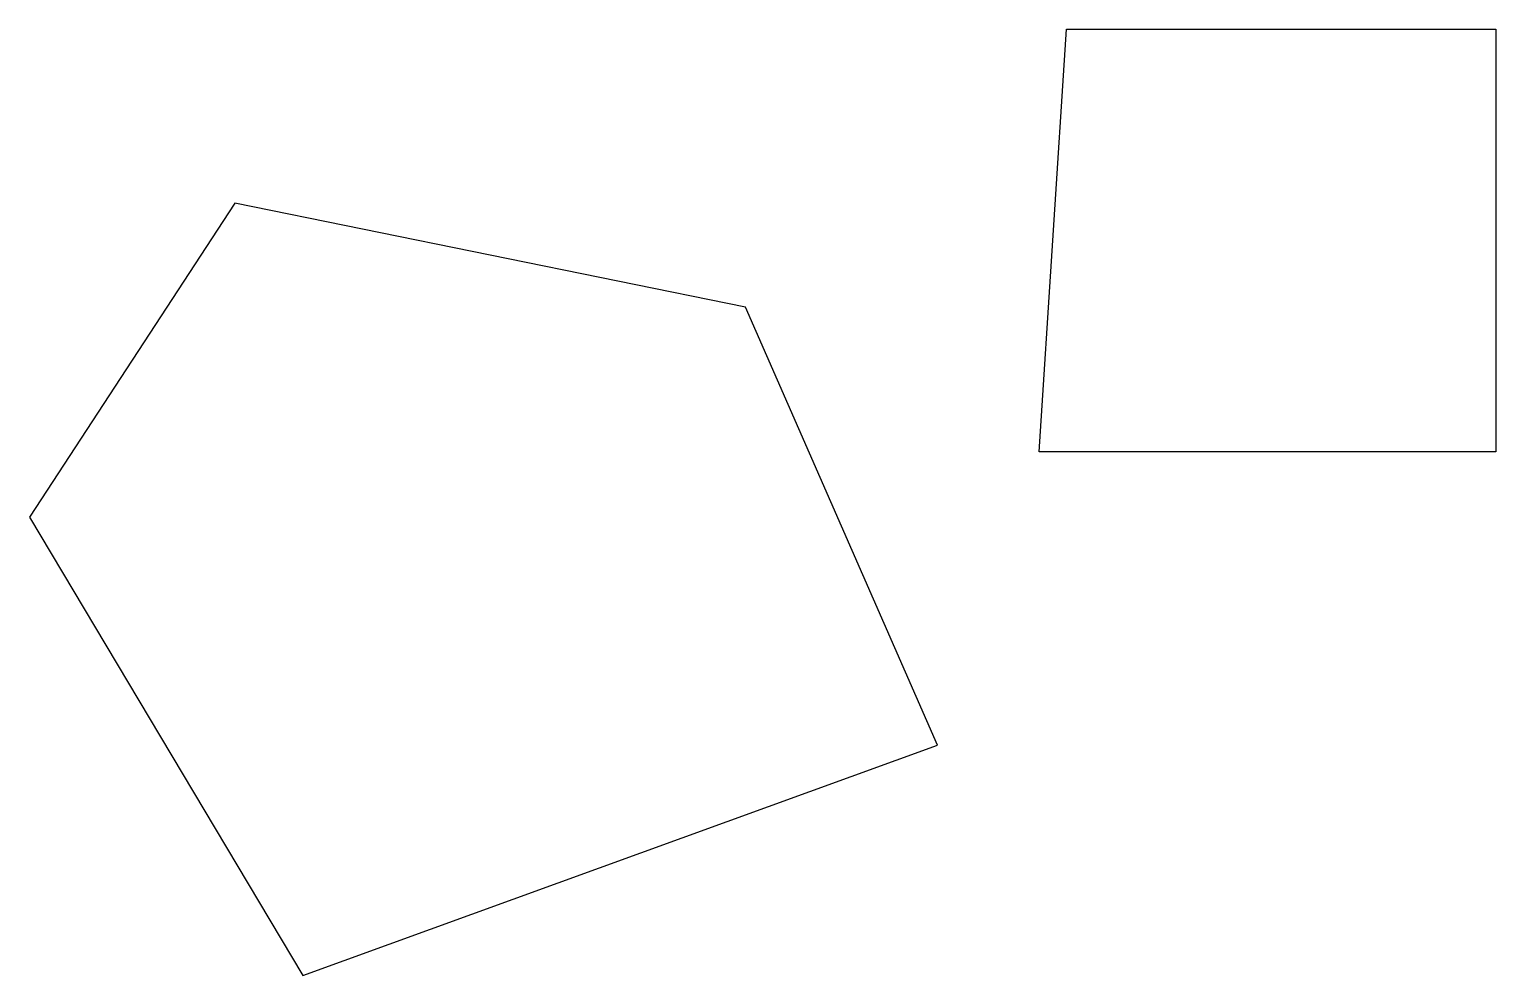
# Model space of a CAD drawing. Header units: millimetres. Extents: x 40 to 408, y 133 to 371.
import ezdxf

# ---------------------------------------------------------------- set-up
doc = ezdxf.new("R2010")
doc.units = ezdxf.units.MM
doc.layers.add('CapaHabitacions', color=7, linetype='Continuous')

# ---------------------------------------------------------------- blocks, each defined once
blk = doc.blocks.new('salon')
at = {"layer": 'CapaHabitacions'}
blk.add_lwpolyline([(-16.45, 156.48), (-68.06, 77.67), (0.57, -37.42), (159.95, 20.41), (111.74, 130.4)], close=True, dxfattribs=at)
blk = doc.blocks.new('terraza')
at = {"layer": 'CapaHabitacions'}
blk.add_lwpolyline([(300.6, 370.96), (408.38, 370.96), (408.38, 264.93), (293.79, 264.93), (300.6, 370.96)], close=True, dxfattribs=at)

msp = doc.modelspace()

# ---------------------------------------------------------------- block references
at = {"layer": 'CapaHabitacions'}
for name, p in [('terraza', (0, 0)), ('salon', (108.32, 170.82))]:
    msp.add_blockref(name, p, dxfattribs=at)

doc.saveas('drawing.dxf')
